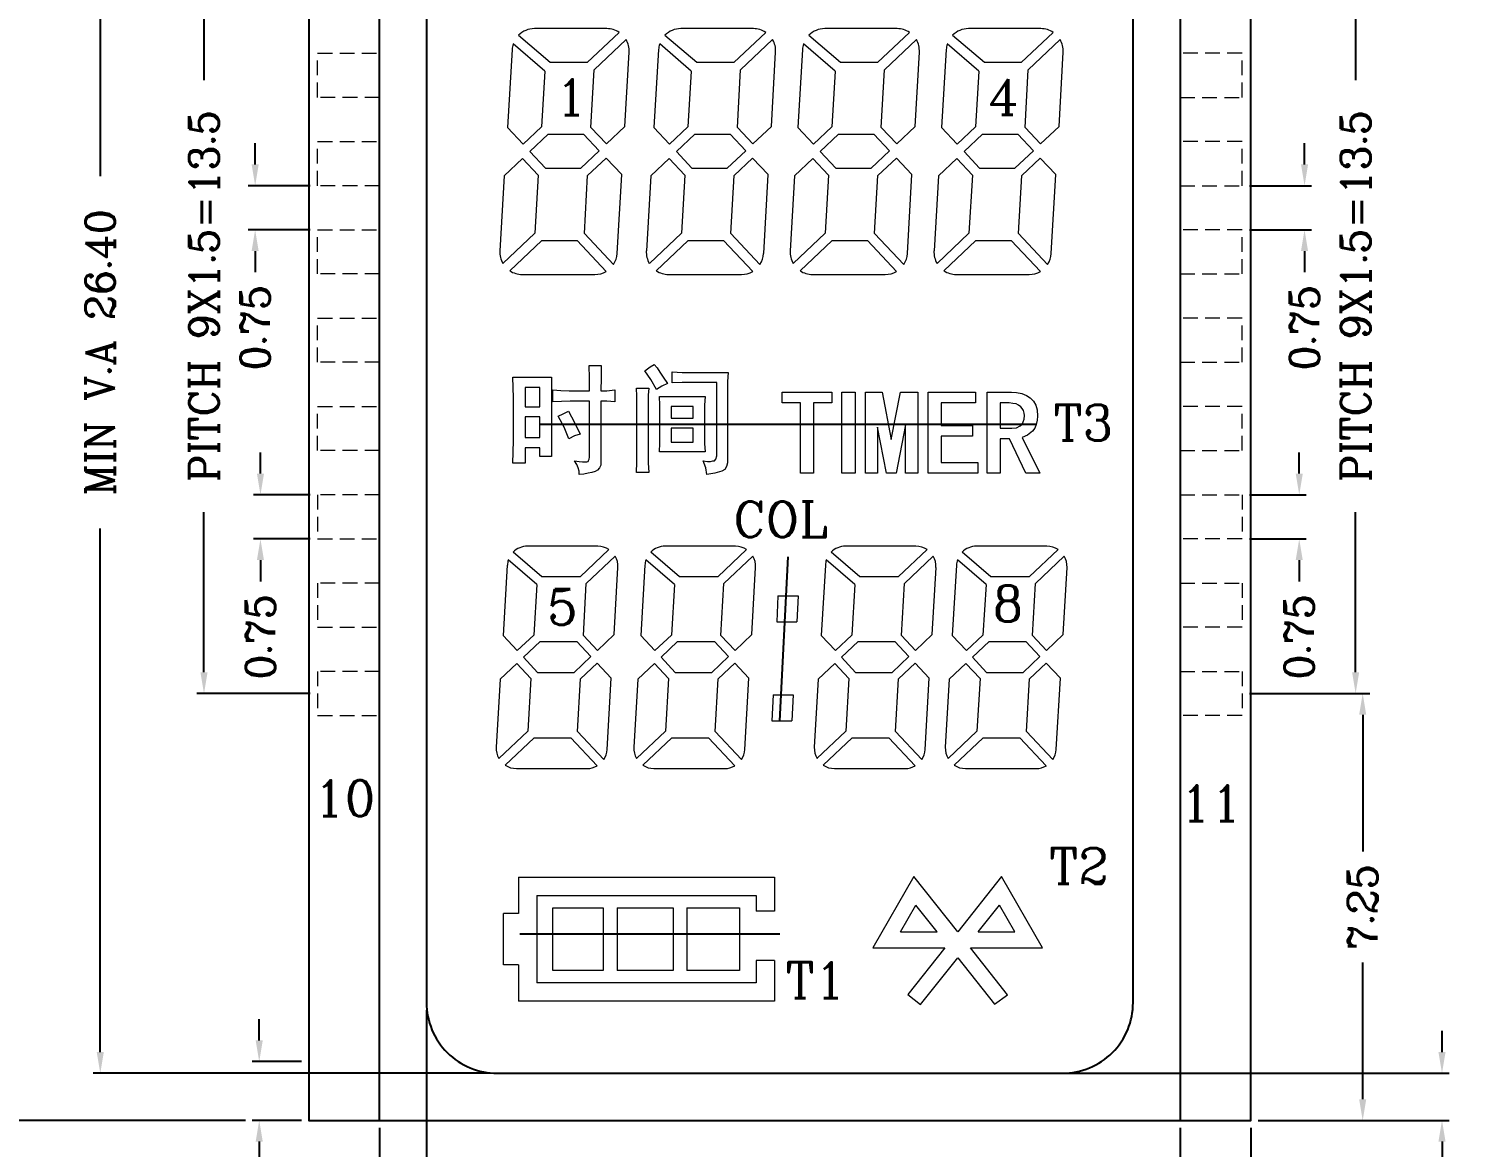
# Model space of a CAD drawing. Header units: millimetres. Extents: x 80 to 298, y -36 to 36.
# Drawn here: x 92.97 to 117.3, y -11.19 to 7.81 of the extents above; entities that cross this region are included whole.
import ezdxf

# ---------------------------------------------------------------- set-up
doc = ezdxf.new("R2010")
doc.units = ezdxf.units.MM
doc.header["$LTSCALE"] = 0.5
doc.header["$PDSIZE"] = -5
doc.linetypes.add('DASHED', pattern=[0.75, 0.5, -0.25])
doc.layers.get('0').update_dxf_attribs({"lineweight": 18})
doc.layers.add('DIM', color=3, linetype='Continuous')
doc.layers.add('DL', color=4, linetype='Continuous')
doc.styles.add('dim', font='romanc.shx')
doc.styles.add('ROMANC', font='romanc', dxfattribs={"width": 0.8, "height": 1})
doc.dimstyles.new('0.4', dxfattribs={"dimscale": 2, "dimtxt": 0.18, "dimasz": 0.18, "dimexe": 0.06, "dimexo": 0.0625, "dimgap": 0.09, "dimtad": 0, "dimzin": 0, "dimdsep": 46, "dimtxsty": 'dim', "dimcen": 0.09, "dimclrt": 256, "dimadec": 1, "dimazin": 0, "dimtfac": 1, "dimtofl": 0, "dimtmove": 0, "dimatfit": 3, "dimfxl": 0, "dimtolj": 1, "dimtzin": 0, "dimarcsym": 0})

# ---------------------------------------------------------------- blocks, each defined once
blk = doc.blocks.new('*D60')
at = {"layer": 'Defpoints', "color": 0, "ltscale": 0.5}
for p in [(95.806, 17.268), (92.474, -10.732), (96.779, -10.732)]:
    blk.add_point(p, dxfattribs=at)
at = {"layer": 'DIM', "color": 0, "lineweight": -2, "ltscale": 0.5}
for p, q in [((95.681, 17.268), (92.354, 17.268)), ((92.474, 16.908), (92.474, 3.714)), ((92.474, -10.372), (92.474, 0.021)), ((96.654, -10.732), (92.354, -10.732))]:
    blk.add_line(p, q, dxfattribs=at)
at = {"layer": 'DIM', "color": 0, "ltscale": 0.5}
for points in [[(92.414, 16.908), (92.534, 16.908), (92.474, 17.268)], [(92.414, -10.372), (92.534, -10.372), (92.474, -10.732)]]:
    blk.add_solid(points, dxfattribs=at)
at = {"layer": 'DIM', "ltscale": 0.5, "insert": (92.474, 1.868), "char_height": 0.5, "attachment_point": 5, "rotation": 90, "style": 'dim'}
blk.add_mtext('\\A1;28.0±0.2', dxfattribs=at)
blk = doc.blocks.new('*D62')
at = {"layer": 'Defpoints', "color": 0, "ltscale": 0.03}
for p in [(100.86, 16.466), (94.187, -9.932), (100.929, -9.932)]:
    blk.add_point(p, dxfattribs=at)
at = {"layer": 'DIM', "color": 0, "lineweight": -2, "ltscale": 0.03}
for p, q in [((100.735, 16.466), (94.067, 16.466)), ((94.187, 16.106), (94.187, 5.302)), ((94.187, -9.572), (94.187, -0.677)), ((100.804, -9.932), (94.067, -9.932))]:
    blk.add_line(p, q, dxfattribs=at)
at = {"layer": 'DIM', "color": 0, "ltscale": 0.03}
for points in [[(94.127, 16.106), (94.247, 16.106), (94.187, 16.466)], [(94.127, -9.572), (94.247, -9.572), (94.187, -9.932)]]:
    blk.add_solid(points, dxfattribs=at)
at = {"layer": 'DIM', "ltscale": 0.03, "insert": (94.187, 2.312), "char_height": 0.5, "attachment_point": 5, "rotation": 90, "style": 'dim'}
blk.add_mtext('\\A1;MIN V.A 26.40', dxfattribs=at)
blk = doc.blocks.new('*D65')
at = {"layer": 'Defpoints', "color": 0, "ltscale": 0.5}
for p in [(97.729, -9.732), (96.887, -10.732), (97.729, -10.732)]:
    blk.add_point(p, dxfattribs=at)
at = {"layer": 'DIM', "color": 0, "lineweight": -2, "ltscale": 0.5}
for p, q in [((96.887, -9.372), (96.887, -9.012)), ((97.604, -9.732), (96.767, -9.732)), ((97.604, -10.732), (96.767, -10.732)), ((96.887, -11.092), (96.887, -11.452))]:
    blk.add_line(p, q, dxfattribs=at)
at = {"layer": 'DIM', "color": 0, "ltscale": 0.5}
for points in [[(96.827, -9.372), (96.947, -9.372), (96.887, -9.732)], [(96.827, -11.092), (96.947, -11.092), (96.887, -10.732)]]:
    blk.add_solid(points, dxfattribs=at)
at = {"layer": 'DIM', "ltscale": 0.5, "insert": (96.887, -12.358), "char_height": 0.5, "attachment_point": 5, "rotation": 90, "style": 'dim'}
blk.add_mtext('\\A1;1.00', dxfattribs=at)
blk = doc.blocks.new('*D73')
at = {"layer": 'Defpoints', "color": 0, "ltscale": 0.5}
for p in [(97.879, 5.143), (96.818, 4.393), (97.879, 4.393)]:
    blk.add_point(p, dxfattribs=at)
at = {"layer": 'DIM', "color": 0, "lineweight": -2, "ltscale": 0.5}
for p, q in [((96.818, 5.503), (96.818, 5.863)), ((97.754, 5.143), (96.698, 5.143)), ((97.754, 4.393), (96.698, 4.393)), ((96.818, 4.033), (96.818, 3.673))]:
    blk.add_line(p, q, dxfattribs=at)
at = {"layer": 'DIM', "color": 0, "ltscale": 0.5}
for points in [[(96.758, 5.503), (96.878, 5.503), (96.818, 5.143)], [(96.758, 4.033), (96.878, 4.033), (96.818, 4.393)]]:
    blk.add_solid(points, dxfattribs=at)
at = {"layer": 'DIM', "ltscale": 0.5, "insert": (96.818, 2.731), "char_height": 0.5, "attachment_point": 5, "rotation": 90, "style": 'dim'}
blk.add_mtext('\\A1;0.75', dxfattribs=at)
blk = doc.blocks.new('*D74')
at = {"layer": 'Defpoints', "color": 0, "ltscale": 0.5}
for p in [(97.879, -0.107), (96.908, -0.857), (97.879, -0.857)]:
    blk.add_point(p, dxfattribs=at)
at = {"layer": 'DIM', "color": 0, "lineweight": -2, "ltscale": 0.5}
for p, q in [((96.908, 0.253), (96.908, 0.613)), ((97.754, -0.107), (96.788, -0.107)), ((97.754, -0.857), (96.788, -0.857)), ((96.908, -1.217), (96.908, -1.577))]:
    blk.add_line(p, q, dxfattribs=at)
at = {"layer": 'DIM', "color": 0, "ltscale": 0.5}
for points in [[(96.848, 0.253), (96.968, 0.253), (96.908, -0.107)], [(96.848, -1.217), (96.968, -1.217), (96.908, -0.857)]]:
    blk.add_solid(points, dxfattribs=at)
at = {"layer": 'DIM', "ltscale": 0.5, "insert": (96.908, -2.519), "char_height": 0.5, "attachment_point": 5, "rotation": 90, "style": 'dim'}
blk.add_mtext('\\A1;0.75', dxfattribs=at)
blk = doc.blocks.new('*D79')
at = {"layer": 'Defpoints', "color": 0, "ltscale": 0.03}
for p in [(112.529, -10.732), (113.729, -10.732), (113.729, -11.772)]:
    blk.add_point(p, dxfattribs=at)
at = {"layer": 'DIM', "color": 0, "lineweight": -2, "ltscale": 0.03}
for p, q in [((112.529, -10.857), (112.529, -11.892)), ((113.729, -10.857), (113.729, -11.892)), ((112.889, -11.772), (113.369, -11.772)), ((113.729, -11.772), (114.089, -11.772))]:
    blk.add_line(p, q, dxfattribs=at)
at = {"layer": 'DIM', "color": 0, "ltscale": 0.03}
for points in [[(112.889, -11.712), (112.889, -11.832), (112.529, -11.772)], [(113.369, -11.712), (113.369, -11.832), (113.729, -11.772)]]:
    blk.add_solid(points, dxfattribs=at)
at = {"layer": 'DIM', "ltscale": 0.03, "insert": (114.995, -11.772), "char_height": 0.5, "attachment_point": 5, "style": 'dim'}
blk.add_mtext('\\A1;1.20', dxfattribs=at)
blk = doc.blocks.new('*D81')
at = {"layer": 'Defpoints', "color": 0, "ltscale": 0.03}
for p in [(99.729, -8.732), (98.929, -10.732), (98.929, -13.86)]:
    blk.add_point(p, dxfattribs=at)
at = {"layer": 'DIM', "color": 0, "lineweight": -2, "ltscale": 0.03}
for p, q in [((99.729, -8.857), (99.729, -13.98)), ((98.929, -10.857), (98.929, -13.98)), ((98.569, -13.86), (98.209, -13.86)), ((100.089, -13.86), (100.449, -13.86))]:
    blk.add_line(p, q, dxfattribs=at)
at = {"layer": 'DIM', "color": 0, "ltscale": 0.03}
for points in [[(98.569, -13.8), (98.569, -13.92), (98.929, -13.86)], [(100.089, -13.8), (100.089, -13.92), (99.729, -13.86)]]:
    blk.add_solid(points, dxfattribs=at)
at = {"layer": 'DIM', "ltscale": 0.03, "insert": (97.267, -13.86), "char_height": 0.5, "attachment_point": 5, "style": 'dim'}
blk.add_mtext('\\A1;0.80', dxfattribs=at)
blk = doc.blocks.new('*D82')
at = {"layer": 'Defpoints', "color": 0, "ltscale": 0.03}
for p in [(110.205, -9.932), (113.729, -10.732), (116.976, -10.732)]:
    blk.add_point(p, dxfattribs=at)
at = {"layer": 'DIM', "color": 0, "lineweight": -2, "ltscale": 0.03}
for p, q in [((116.976, -9.572), (116.976, -9.212)), ((110.33, -9.932), (117.096, -9.932)), ((113.854, -10.732), (117.096, -10.732)), ((116.976, -11.092), (116.976, -11.452))]:
    blk.add_line(p, q, dxfattribs=at)
at = {"layer": 'DIM', "color": 0, "ltscale": 0.03}
for points in [[(116.916, -9.572), (117.036, -9.572), (116.976, -9.932)], [(116.916, -11.092), (117.036, -11.092), (116.976, -10.732)]]:
    blk.add_solid(points, dxfattribs=at)
at = {"layer": 'DIM', "ltscale": 0.03, "insert": (116.976, -12.394), "char_height": 0.5, "attachment_point": 5, "rotation": 90, "style": 'dim'}
blk.add_mtext('\\A1;0.80', dxfattribs=at)
blk = doc.blocks.new('*D83')
at = {"layer": 'Defpoints', "color": 0, "ltscale": 0.03}
for p in [(97.879, 10.018), (95.949, -3.482), (97.879, -3.482)]:
    blk.add_point(p, dxfattribs=at)
at = {"layer": 'DIM', "color": 0, "lineweight": -2, "ltscale": 0.03}
for p, q in [((97.754, 10.018), (95.829, 10.018)), ((95.949, 9.658), (95.949, 6.936)), ((95.949, -3.122), (95.949, -0.4)), ((97.754, -3.482), (95.829, -3.482))]:
    blk.add_line(p, q, dxfattribs=at)
at = {"layer": 'DIM', "color": 0, "ltscale": 0.03}
for points in [[(95.889, 9.658), (96.009, 9.658), (95.949, 10.018)], [(95.889, -3.122), (96.009, -3.122), (95.949, -3.482)]]:
    blk.add_solid(points, dxfattribs=at)
at = {"layer": 'DIM', "ltscale": 0.03, "insert": (95.949, 3.268), "char_height": 0.5, "attachment_point": 5, "rotation": 90, "style": 'dim'}
blk.add_mtext('\\A1;PITCH 9X1.5=13.5', dxfattribs=at)
blk = doc.blocks.new('*D84')
at = {"layer": 'Defpoints', "color": 0, "ltscale": 0.03}
for p in [(113.579, 5.143), (113.579, 4.393), (114.641, 4.393)]:
    blk.add_point(p, dxfattribs=at)
at = {"layer": 'DIM', "color": 0, "lineweight": -2, "ltscale": 0.03}
for p, q in [((114.641, 5.503), (114.641, 5.863)), ((113.704, 5.143), (114.761, 5.143)), ((113.704, 4.393), (114.761, 4.393)), ((114.641, 4.033), (114.641, 3.673))]:
    blk.add_line(p, q, dxfattribs=at)
at = {"layer": 'DIM', "color": 0, "ltscale": 0.03}
for points in [[(114.581, 5.503), (114.701, 5.503), (114.641, 5.143)], [(114.581, 4.033), (114.701, 4.033), (114.641, 4.393)]]:
    blk.add_solid(points, dxfattribs=at)
at = {"layer": 'DIM', "ltscale": 0.03, "insert": (114.641, 2.731), "char_height": 0.5, "attachment_point": 5, "rotation": 90, "style": 'dim'}
blk.add_mtext('\\A1;0.75', dxfattribs=at)
blk = doc.blocks.new('*D85')
at = {"layer": 'Defpoints', "color": 0, "ltscale": 0.03}
for p in [(113.579, -0.107), (113.579, -0.857), (114.551, -0.857)]:
    blk.add_point(p, dxfattribs=at)
at = {"layer": 'DIM', "color": 0, "lineweight": -2, "ltscale": 0.03}
for p, q in [((114.551, 0.253), (114.551, 0.613)), ((113.704, -0.107), (114.671, -0.107)), ((113.704, -0.857), (114.671, -0.857)), ((114.551, -1.217), (114.551, -1.577))]:
    blk.add_line(p, q, dxfattribs=at)
at = {"layer": 'DIM', "color": 0, "ltscale": 0.03}
for points in [[(114.491, 0.253), (114.611, 0.253), (114.551, -0.107)], [(114.491, -1.217), (114.611, -1.217), (114.551, -0.857)]]:
    blk.add_solid(points, dxfattribs=at)
at = {"layer": 'DIM', "ltscale": 0.03, "insert": (114.551, -2.519), "char_height": 0.5, "attachment_point": 5, "rotation": 90, "style": 'dim'}
blk.add_mtext('\\A1;0.75', dxfattribs=at)
blk = doc.blocks.new('*D86')
at = {"layer": 'Defpoints', "color": 0, "ltscale": 0.03}
for p in [(113.579, 10.018), (113.579, -3.482), (115.509, -3.482)]:
    blk.add_point(p, dxfattribs=at)
at = {"layer": 'DIM', "color": 0, "lineweight": -2, "ltscale": 0.03}
for p, q in [((113.704, 10.018), (115.629, 10.018)), ((115.509, 9.658), (115.509, 6.936)), ((115.509, -3.122), (115.509, -0.4)), ((113.704, -3.482), (115.629, -3.482))]:
    blk.add_line(p, q, dxfattribs=at)
at = {"layer": 'DIM', "color": 0, "ltscale": 0.03}
for points in [[(115.449, 9.658), (115.569, 9.658), (115.509, 10.018)], [(115.449, -3.122), (115.569, -3.122), (115.509, -3.482)]]:
    blk.add_solid(points, dxfattribs=at)
at = {"layer": 'DIM', "ltscale": 0.03, "insert": (115.509, 3.268), "char_height": 0.5, "attachment_point": 5, "rotation": 90, "style": 'dim'}
blk.add_mtext('\\A1;PITCH 9X1.5=13.5', dxfattribs=at)
blk = doc.blocks.new('*D87')
at = {"layer": 'Defpoints', "color": 0, "ltscale": 0.03}
for p in [(113.704, -3.482), (113.854, -10.732), (115.629, -10.732)]:
    blk.add_point(p, dxfattribs=at)
at = {"layer": 'DIM', "color": 0, "lineweight": -2, "ltscale": 0.03}
for p, q in [((113.829, -3.482), (115.749, -3.482)), ((115.629, -3.842), (115.629, -6.165)), ((115.629, -10.372), (115.629, -8.049)), ((113.979, -10.732), (115.749, -10.732))]:
    blk.add_line(p, q, dxfattribs=at)
at = {"layer": 'DIM', "color": 0, "ltscale": 0.03}
for points in [[(115.569, -3.842), (115.689, -3.842), (115.629, -3.482)], [(115.569, -10.372), (115.689, -10.372), (115.629, -10.732)]]:
    blk.add_solid(points, dxfattribs=at)
at = {"layer": 'DIM', "ltscale": 0.03, "insert": (115.629, -7.107), "char_height": 0.5, "attachment_point": 5, "rotation": 90, "style": 'dim'}
blk.add_mtext('\\A1;7.25', dxfattribs=at)

msp = doc.modelspace()

# ---------------------------------------------------------------- linework, layer by layer
at = {"linetype": 'DASHED'}
msp.add_line((98.929, 14.893), (98.929, -8.357), dxfattribs=at)
at = {"ltscale": 0.5}
for p, q in [((102.792, 7.81), (101.56, 7.81)), ((105.28, 7.81), (104.048, 7.81)), ((107.722, 7.81), (106.491, 7.81)), ((110.165, 7.81), (108.934, 7.81)), ((101.738, 7.089), (101.201, 7.549)), ((101.831, 7.233), (101.291, 7.696)), ((102.458, 7.233), (103.001, 7.746)), ((102.575, 7.11), (103.118, 7.623)), ((104.226, 7.089), (103.689, 7.549)), ((104.319, 7.233), (103.778, 7.696)), ((104.946, 7.233), (105.489, 7.746)), ((105.063, 7.11), (105.606, 7.623)), ((106.669, 7.089), (106.132, 7.549)), ((106.762, 7.233), (106.221, 7.696)), ((107.389, 7.233), (107.932, 7.746)), ((107.506, 7.11), (108.048, 7.623)), ((109.112, 7.089), (108.574, 7.549)), ((109.205, 7.233), (108.664, 7.696)), ((109.831, 7.233), (110.374, 7.746)), ((109.948, 7.11), (110.491, 7.623)), ((101.183, 7.455), (101.102, 6.133)), ((103.098, 6.148), (103.169, 7.41)), ((103.671, 7.455), (103.59, 6.133)), ((105.586, 6.148), (105.657, 7.41)), ((106.114, 7.455), (106.033, 6.133)), ((108.029, 6.148), (108.1, 7.41)), ((108.556, 7.455), (108.476, 6.133)), ((110.472, 6.148), (110.543, 7.41)), ((101.738, 7.089), (101.68, 6.14)), ((102.458, 7.233), (101.831, 7.233)), ((102.52, 6.133), (102.575, 7.11)), ((104.226, 7.089), (104.168, 6.14)), ((104.946, 7.233), (104.319, 7.233)), ((105.008, 6.133), (105.063, 7.11)), ((106.669, 7.089), (106.611, 6.14)), ((107.389, 7.233), (106.762, 7.233)), ((107.451, 6.133), (107.506, 7.11)), ((109.112, 7.089), (109.054, 6.14)), ((109.831, 7.233), (109.205, 7.233)), ((109.894, 6.133), (109.948, 7.11)), ((101.102, 6.133), (101.369, 5.848)), ((101.68, 6.14), (101.369, 5.848)), ((102.52, 6.133), (102.786, 5.853)), ((102.786, 5.853), (103.098, 6.148)), ((103.59, 6.133), (103.857, 5.848)), ((104.168, 6.14), (103.857, 5.848)), ((105.008, 6.133), (105.273, 5.853)), ((105.273, 5.853), (105.586, 6.148)), ((106.033, 6.133), (106.3, 5.848)), ((106.611, 6.14), (106.3, 5.848)), ((107.451, 6.133), (107.716, 5.853)), ((107.716, 5.853), (108.029, 6.148)), ((108.476, 6.133), (108.743, 5.848)), ((109.054, 6.14), (108.743, 5.848)), ((109.894, 6.133), (110.159, 5.853)), ((110.159, 5.853), (110.472, 6.148)), ((101.797, 6.016), (101.485, 5.723)), ((101.797, 6.016), (102.397, 6.016)), ((102.397, 6.016), (102.662, 5.736)), ((104.285, 6.016), (103.973, 5.723)), ((104.285, 6.016), (104.884, 6.016)), ((104.884, 6.016), (105.15, 5.736)), ((106.727, 6.016), (106.416, 5.723)), ((106.727, 6.016), (107.327, 6.016)), ((107.327, 6.016), (107.593, 5.736)), ((109.17, 6.016), (108.859, 5.723)), ((109.17, 6.016), (109.77, 6.016)), ((109.77, 6.016), (110.035, 5.736)), ((101.361, 5.607), (101.048, 5.312)), ((101.361, 5.607), (101.626, 5.323)), ((101.485, 5.723), (101.75, 5.44)), ((102.349, 5.44), (102.662, 5.736)), ((102.465, 5.316), (102.779, 5.612)), ((102.779, 5.612), (103.044, 5.332)), ((103.849, 5.607), (103.536, 5.312)), ((103.849, 5.607), (104.114, 5.323)), ((103.973, 5.723), (104.237, 5.44)), ((104.836, 5.44), (105.15, 5.736)), ((104.953, 5.316), (105.267, 5.612)), ((105.267, 5.612), (105.531, 5.332)), ((106.292, 5.607), (105.979, 5.312)), ((106.292, 5.607), (106.557, 5.323)), ((106.416, 5.723), (106.68, 5.44)), ((107.279, 5.44), (107.593, 5.736)), ((107.396, 5.316), (107.709, 5.612)), ((107.709, 5.612), (107.974, 5.332)), ((108.735, 5.607), (108.422, 5.312)), ((108.735, 5.607), (109, 5.323)), ((108.859, 5.723), (109.123, 5.44)), ((109.722, 5.44), (110.035, 5.736)), ((109.839, 5.316), (110.152, 5.612)), ((110.152, 5.612), (110.417, 5.332)), ((101.75, 5.44), (102.349, 5.44)), ((104.237, 5.44), (104.836, 5.44)), ((106.68, 5.44), (107.279, 5.44)), ((109.123, 5.44), (109.722, 5.44)), ((101.048, 5.312), (100.974, 4.035)), ((101.626, 5.323), (101.569, 4.335)), ((102.409, 4.328), (102.465, 5.316)), ((102.967, 3.991), (103.044, 5.332)), ((103.536, 5.312), (103.462, 4.035)), ((104.114, 5.323), (104.057, 4.335)), ((104.896, 4.328), (104.953, 5.316)), ((105.455, 3.991), (105.531, 5.332)), ((105.979, 5.312), (105.905, 4.035)), ((106.557, 5.323), (106.5, 4.335)), ((107.339, 4.328), (107.396, 5.316)), ((107.897, 3.991), (107.974, 5.332)), ((108.422, 5.312), (108.348, 4.035)), ((109, 5.323), (108.942, 4.335)), ((109.782, 4.328), (109.839, 5.316)), ((110.34, 3.991), (110.417, 5.332)), ((101.569, 4.335), (101.025, 3.822)), ((101.686, 4.212), (101.142, 3.698)), ((101.686, 4.212), (102.285, 4.212)), ((102.285, 4.212), (102.78, 3.687)), ((102.409, 4.328), (102.904, 3.804)), ((104.057, 4.335), (103.513, 3.822)), ((104.174, 4.212), (103.63, 3.698)), ((104.174, 4.212), (104.773, 4.212)), ((104.773, 4.212), (105.268, 3.687)), ((104.896, 4.328), (105.392, 3.804)), ((106.5, 4.335), (105.956, 3.822)), ((106.616, 4.212), (106.073, 3.698)), ((106.616, 4.212), (107.216, 4.212)), ((107.216, 4.212), (107.711, 3.687)), ((107.339, 4.328), (107.835, 3.804)), ((108.942, 4.335), (108.399, 3.822)), ((109.059, 4.212), (108.515, 3.698)), ((109.059, 4.212), (109.658, 4.212)), ((109.658, 4.212), (110.154, 3.687)), ((109.782, 4.328), (110.277, 3.804)), ((101.352, 3.635), (102.589, 3.635)), ((103.839, 3.635), (105.077, 3.635)), ((106.282, 3.635), (107.52, 3.635)), ((108.725, 3.635), (109.963, 3.635)), ((101.603, -1.631), (101.117, -1.214)), ((101.688, -1.5), (101.198, -1.081)), ((102.638, -0.979), (101.443, -0.979)), ((102.336, -1.5), (102.827, -1.036)), ((102.442, -1.612), (102.933, -1.148)), ((103.941, -1.631), (103.455, -1.214)), ((104.025, -1.5), (103.536, -1.081)), ((104.976, -0.979), (103.78, -0.979)), ((104.674, -1.5), (105.165, -1.036)), ((104.779, -1.612), (105.271, -1.148)), ((107.005, -1.631), (106.519, -1.214)), ((107.09, -1.5), (106.6, -1.081)), ((108.04, -0.979), (106.844, -0.979)), ((107.738, -1.5), (108.229, -1.036)), ((107.844, -1.612), (108.335, -1.148)), ((109.231, -1.631), (108.745, -1.214)), ((109.315, -1.5), (108.826, -1.081)), ((110.266, -0.979), (109.07, -0.979)), ((109.964, -1.5), (110.455, -1.036)), ((110.07, -1.612), (110.561, -1.148)), ((101.101, -1.3), (101.028, -2.495)), ((102.916, -2.482), (102.98, -1.34)), ((103.439, -1.3), (103.366, -2.495)), ((105.253, -2.482), (105.317, -1.34)), ((106.503, -1.3), (106.43, -2.495)), ((108.318, -2.482), (108.382, -1.34)), ((108.729, -1.3), (108.656, -2.495)), ((110.543, -2.482), (110.607, -1.34)), ((101.603, -1.631), (101.551, -2.489)), ((102.336, -1.5), (101.688, -1.5)), ((102.393, -2.495), (102.442, -1.612)), ((103.941, -1.631), (103.889, -2.489)), ((104.674, -1.5), (104.025, -1.5)), ((104.73, -2.495), (104.779, -1.612)), ((107.005, -1.631), (106.953, -2.489)), ((107.738, -1.5), (107.09, -1.5)), ((107.794, -2.495), (107.844, -1.612)), ((109.231, -1.631), (109.179, -2.489)), ((109.964, -1.5), (109.315, -1.5)), ((110.02, -2.495), (110.07, -1.612)), ((105.697, -1.822), (105.676, -2.264)), ((105.697, -1.822), (106.04, -1.822)), ((106.04, -1.822), (106.018, -2.264)), ((105.676, -2.264), (106.018, -2.264)), ((101.028, -2.495), (101.27, -2.754)), ((101.551, -2.489), (101.27, -2.754)), ((101.657, -2.601), (101.375, -2.866)), ((101.657, -2.601), (102.281, -2.601)), ((102.281, -2.601), (102.521, -2.855)), ((102.393, -2.495), (102.633, -2.749)), ((102.633, -2.749), (102.916, -2.482)), ((103.366, -2.495), (103.607, -2.754)), ((103.889, -2.489), (103.607, -2.754)), ((103.994, -2.601), (103.712, -2.866)), ((103.994, -2.601), (104.618, -2.601)), ((104.618, -2.601), (104.858, -2.855)), ((104.73, -2.495), (104.97, -2.749)), ((104.97, -2.749), (105.253, -2.482)), ((106.43, -2.495), (106.672, -2.754)), ((106.953, -2.489), (106.672, -2.754)), ((107.058, -2.601), (106.777, -2.866)), ((107.058, -2.601), (107.683, -2.601)), ((107.683, -2.601), (107.923, -2.855)), ((107.794, -2.495), (108.034, -2.749)), ((108.034, -2.749), (108.318, -2.482)), ((108.656, -2.495), (108.897, -2.754)), ((109.179, -2.489), (108.897, -2.754)), ((109.284, -2.601), (109.002, -2.866)), ((109.284, -2.601), (109.908, -2.601)), ((109.908, -2.601), (110.148, -2.855)), ((110.02, -2.495), (110.26, -2.749)), ((110.26, -2.749), (110.543, -2.482)), ((101.375, -2.866), (101.614, -3.123)), ((102.237, -3.123), (102.521, -2.855)), ((103.712, -2.866), (103.951, -3.123)), ((104.575, -3.123), (104.858, -2.855)), ((106.777, -2.866), (107.016, -3.123)), ((107.639, -3.123), (107.923, -2.855)), ((109.002, -2.866), (109.241, -3.123)), ((109.865, -3.123), (110.148, -2.855)), ((101.262, -2.972), (100.979, -3.238)), ((101.262, -2.972), (101.502, -3.229)), ((101.614, -3.123), (102.237, -3.123)), ((102.343, -3.235), (102.626, -2.967)), ((102.626, -2.967), (102.866, -3.22)), ((103.6, -2.972), (103.317, -3.238)), ((103.6, -2.972), (103.84, -3.229)), ((103.951, -3.123), (104.575, -3.123)), ((104.68, -3.235), (104.964, -2.967)), ((104.964, -2.967), (105.203, -3.22)), ((106.664, -2.972), (106.381, -3.238)), ((106.664, -2.972), (106.904, -3.229)), ((107.016, -3.123), (107.639, -3.123)), ((107.745, -3.235), (108.028, -2.967)), ((108.028, -2.967), (108.268, -3.22)), ((108.89, -2.972), (108.607, -3.238)), ((108.89, -2.972), (109.13, -3.229)), ((109.241, -3.123), (109.865, -3.123)), ((109.97, -3.235), (110.254, -2.967)), ((110.254, -2.967), (110.494, -3.22)), ((100.979, -3.238), (100.912, -4.394)), ((101.502, -3.229), (101.45, -4.122)), ((102.292, -4.128), (102.343, -3.235)), ((102.796, -4.433), (102.866, -3.22)), ((103.317, -3.238), (103.25, -4.394)), ((103.84, -3.229), (103.788, -4.122)), ((104.629, -4.128), (104.68, -3.235)), ((105.134, -4.433), (105.203, -3.22)), ((106.381, -3.238), (106.314, -4.394)), ((106.904, -3.229), (106.852, -4.122)), ((107.693, -4.128), (107.745, -3.235)), ((108.198, -4.433), (108.268, -3.22)), ((108.607, -3.238), (108.54, -4.394)), ((109.13, -3.229), (109.078, -4.122)), ((109.919, -4.128), (109.97, -3.235)), ((110.424, -4.433), (110.494, -3.22)), ((105.614, -3.506), (105.593, -3.948)), ((105.614, -3.506), (105.957, -3.506)), ((105.957, -3.506), (105.935, -3.948)), ((101.45, -4.122), (100.958, -4.586)), ((102.292, -4.128), (102.74, -4.603)), ((103.788, -4.122), (103.296, -4.586)), ((104.629, -4.128), (105.077, -4.603)), ((105.593, -3.948), (105.935, -3.948)), ((106.852, -4.122), (106.36, -4.586)), ((107.693, -4.128), (108.142, -4.603)), ((109.078, -4.122), (108.586, -4.586)), ((109.919, -4.128), (110.367, -4.603)), ((101.556, -4.234), (101.064, -4.698)), ((101.556, -4.234), (102.18, -4.234)), ((102.18, -4.234), (102.628, -4.709)), ((103.894, -4.234), (103.402, -4.698)), ((103.894, -4.234), (104.517, -4.234)), ((104.517, -4.234), (104.965, -4.709)), ((106.958, -4.234), (106.466, -4.698)), ((106.958, -4.234), (107.582, -4.234)), ((107.582, -4.234), (108.03, -4.709)), ((109.184, -4.234), (108.692, -4.698)), ((109.184, -4.234), (109.807, -4.234)), ((109.807, -4.234), (110.255, -4.709)), ((101.254, -4.756), (102.455, -4.756)), ((103.591, -4.756), (104.793, -4.756)), ((106.656, -4.756), (107.857, -4.756)), ((108.881, -4.756), (110.083, -4.756)), ((101.288, -6.603), (101.288, -7.218)), ((101.288, -6.603), (105.639, -6.603)), ((105.639, -6.603), (105.639, -7.181)), ((101.602, -6.913), (105.329, -6.913)), ((101.602, -6.913), (101.602, -8.394)), ((105.329, -6.913), (105.329, -7.181)), ((101.037, -8.088), (101.037, -7.218)), ((101.288, -7.218), (101.037, -7.218)), ((101.874, -8.184), (101.874, -7.123)), ((101.874, -7.123), (102.73, -7.123)), ((102.73, -7.123), (102.73, -8.184)), ((102.964, -7.123), (102.964, -8.184)), ((102.964, -7.123), (103.919, -7.123)), ((103.919, -7.123), (103.919, -8.184)), ((104.152, -7.123), (104.152, -8.184)), ((104.152, -7.123), (105.044, -7.123)), ((105.044, -7.123), (105.044, -8.184)), ((105.639, -7.181), (105.329, -7.181)), ((107.781, -7.528), (108.041, -7.076)), ((108.4, -7.528), (108.041, -7.076)), ((109.099, -7.528), (109.458, -7.076)), ((109.719, -7.528), (109.458, -7.076)), ((107.781, -7.528), (108.4, -7.528)), ((109.099, -7.528), (109.719, -7.528)), ((105.639, -8.017), (105.329, -8.017)), ((105.329, -8.017), (105.329, -8.394)), ((105.639, -8.017), (105.639, -8.704)), ((101.288, -8.088), (101.037, -8.088)), ((101.288, -8.088), (101.288, -8.704)), ((102.73, -8.184), (101.874, -8.184)), ((103.919, -8.184), (102.964, -8.184)), ((105.044, -8.184), (104.152, -8.184)), ((105.329, -8.394), (101.602, -8.394)), ((105.639, -8.704), (101.288, -8.704))]:
    msp.add_line(p, q, dxfattribs=at)
at = {"lineweight": 25}
msp.add_line((112.529, -10.732), (113.729, -10.732), dxfattribs=at)
at = {"color": 7, "linetype": 'Continuous', "lineweight": 25}
for points in [[(112.529, 17.268), (98.929, 17.268), (97.729, 17.268), (97.729, -10.732), (113.729, -10.732), (113.729, 17.268), (112.529, 17.268), (112.529, -10.732)], [(98.929, -10.732), (98.929, 17.268)]]:
    msp.add_lwpolyline(points, dxfattribs=at)
at = {"lineweight": 25}
msp.add_lwpolyline([(99.729, 15.268), (99.729, -8.732, 0.414214), (100.929, -9.932), (110.529, -9.932, 0.414214), (111.729, -8.732), (111.729, 15.268, 0.414214), (110.529, 16.468), (100.929, 16.468, 0.414214)], format="xyb", close=True, dxfattribs=at)
at = {"linetype": 'DASHED'}
for points in [[(98.929, 6.643), (97.879, 6.643), (97.879, 7.393), (98.929, 7.393)], [(112.529, 6.643), (113.579, 6.643), (113.579, 7.393), (112.529, 7.393)], [(98.929, 5.143), (97.879, 5.143), (97.879, 5.893), (98.929, 5.893)], [(112.529, 5.143), (113.579, 5.143), (113.579, 5.893), (112.529, 5.893)], [(98.929, 3.643), (97.879, 3.643), (97.879, 4.393), (98.929, 4.393)], [(112.529, 3.643), (113.579, 3.643), (113.579, 4.393), (112.529, 4.393)], [(98.929, 2.143), (97.879, 2.143), (97.879, 2.893), (98.929, 2.893)], [(112.529, 2.143), (113.579, 2.143), (113.579, 2.893), (112.529, 2.893)], [(98.929, 0.643), (97.879, 0.643), (97.879, 1.393), (98.929, 1.393)], [(112.529, 0.643), (113.579, 0.643), (113.579, 1.393), (112.529, 1.393)], [(98.929, -0.107), (97.879, -0.107), (97.879, -0.857), (98.929, -0.857)], [(112.529, -0.107), (113.579, -0.107), (113.579, -0.857), (112.529, -0.857)], [(98.929, -1.607), (97.879, -1.607), (97.879, -2.357), (98.929, -2.357)], [(112.529, -1.607), (113.579, -1.607), (113.579, -2.357), (112.529, -2.357)], [(98.929, -3.107), (97.879, -3.107), (97.879, -3.857), (98.929, -3.857)], [(112.529, -3.107), (113.579, -3.107), (113.579, -3.857), (112.529, -3.857)]]:
    msp.add_lwpolyline(points, dxfattribs=at)
at = {"ltscale": 0.5}
for points in [[(101.874, 1.673), (102.01, 1.665), (102.154, 1.657), (102.321, 1.657), (102.497, 1.657), (102.497, 1.873), (102.489, 2.088), (102.696, 2.088), (102.696, 1.881), (102.688, 1.657), (102.792, 1.657), (102.927, 1.673), (102.927, 1.474), (102.792, 1.482), (102.688, 1.482), (102.688, 0.453), (102.688, 0.397), (102.664, 0.349), (102.632, 0.309), (102.592, 0.286), (102.536, 0.27), (102.473, 0.262), (102.401, 0.246), (102.321, 0.238), (102.321, 0.294), (102.305, 0.349), (102.281, 0.405), (102.241, 0.469), (102.321, 0.461), (102.377, 0.453), (102.425, 0.453), (102.449, 0.453), (102.473, 0.461), (102.481, 0.477), (102.489, 0.501), (102.497, 0.533), (102.497, 1.482), (102.17, 1.482), (101.874, 1.474), (101.874, 1.673)], [(103.438, 2), (103.525, 2.064), (103.597, 2.104), (103.645, 2.048), (103.693, 1.976), (103.749, 1.889), (103.821, 1.785), (103.725, 1.737), (103.637, 1.681), (103.541, 1.849), (103.438, 2)], [(103.9, 1.984), (104.068, 1.969), (104.235, 1.969), (104.849, 1.969), (104.842, 1.817), (104.842, 1.657), (104.842, 0.517), (104.842, 0.437), (104.826, 0.373), (104.794, 0.325), (104.746, 0.294), (104.626, 0.262), (104.491, 0.238), (104.475, 0.349), (104.427, 0.469), (104.499, 0.461), (104.554, 0.461), (104.594, 0.469), (104.618, 0.469), (104.642, 0.501), (104.658, 0.557), (104.658, 1.801), (104.243, 1.801), (104.068, 1.801), (103.9, 1.793), (103.9, 1.984)], [(101.196, 1.889), (101.85, 1.889), (101.85, 1.737), (101.85, 1.57), (101.85, 1.394), (101.85, 1.195), (101.85, 0.995), (101.85, 0.828), (101.85, 0.676), (101.85, 0.541), (101.651, 0.541), (101.651, 0.692), (101.404, 0.692), (101.404, 0.429), (101.196, 0.429), (101.204, 0.812), (101.204, 1.179), (101.204, 1.538), (101.196, 1.889)], [(101.404, 1.713), (101.404, 1.386), (101.651, 1.386), (101.651, 1.713), (101.404, 1.713)], [(103.494, 0.605), (103.494, 0.437), (103.502, 0.27), (103.294, 0.27), (103.302, 0.445), (103.302, 0.613), (103.302, 1.418), (103.302, 1.57), (103.294, 1.705), (103.502, 1.705), (103.494, 1.586), (103.494, 1.466), (103.494, 0.605)], [(103.685, 1.562), (104.459, 1.562), (104.451, 1.418), (104.451, 1.291), (104.451, 0.884), (104.451, 0.764), (104.459, 0.621), (103.685, 0.621), (103.693, 0.772), (103.693, 0.892), (103.693, 1.291), (103.693, 1.418), (103.685, 1.562)], [(106.61, 1.453), (106.3, 1.453), (106.3, 0.26), (106.078, 0.26), (106.078, 1.453), (105.767, 1.453), (105.767, 1.636), (106.61, 1.636), (106.61, 1.453)], [(110.148, 0.26), (109.91, 0.26), (109.631, 0.841), (109.472, 0.841), (109.472, 0.26), (109.25, 0.26), (109.25, 1.636), (109.663, 1.636), (109.751, 1.628), (109.838, 1.612), (109.918, 1.58), (109.981, 1.54), (110.037, 1.485), (110.077, 1.413), (110.101, 1.334), (110.108, 1.23), (110.101, 1.159), (110.085, 1.087), (110.061, 1.023), (110.021, 0.976), (109.934, 0.904), (109.846, 0.864), (110.148, 0.26)], [(101.404, 1.219), (101.404, 0.868), (101.651, 0.868), (101.651, 1.219), (101.404, 1.219)], [(101.962, 1.227), (102.05, 1.267), (102.138, 1.314), (102.241, 1.123), (102.337, 0.924), (102.241, 0.892), (102.146, 0.844), (102.066, 1.043), (101.962, 1.227)], [(103.884, 1.394), (103.884, 1.195), (104.259, 1.195), (104.259, 1.394), (103.884, 1.394)], [(109.886, 1.238), (109.878, 1.278), (109.87, 1.326), (109.846, 1.357), (109.822, 1.389), (109.782, 1.413), (109.743, 1.437), (109.687, 1.445), (109.623, 1.453), (109.472, 1.453), (109.472, 1.023), (109.671, 1.023), (109.751, 1.031), (109.814, 1.063), (109.846, 1.095), (109.862, 1.135), (109.878, 1.175), (109.886, 1.238)], [(103.884, 1.027), (103.884, 0.788), (104.259, 0.788), (104.259, 1.027), (103.884, 1.027)]]:
    msp.add_lwpolyline(points, dxfattribs=at)
for points in [[(106.785, 1.636), (107.008, 1.636), (107.008, 0.26), (106.785, 0.26)], [(107.866, 1.083), (107.707, 0.26), (107.54, 0.26), (107.389, 1.042), (107.389, 0.26), (107.182, 0.26), (107.182, 1.636), (107.468, 1.636), (107.623, 0.831), (107.779, 1.636), (108.073, 1.636), (108.073, 0.26), (107.866, 0.26)], [(108.248, 1.636), (109.051, 1.636), (109.051, 1.453), (108.47, 1.453), (108.47, 1.071), (109.003, 1.071), (109.003, 0.888), (108.47, 0.888), (108.47, 0.443), (109.091, 0.443), (109.091, 0.26), (108.248, 0.26)], [(109.375, -8.757), (109.598, -8.597), (108.967, -7.802), (110.192, -7.802), (109.495, -6.589), (108.75, -7.528), (108.005, -6.589), (107.307, -7.802), (108.533, -7.802), (107.905, -8.593), (108.12, -8.763), (108.75, -7.969)]]:
    msp.add_lwpolyline(points, close=True, dxfattribs=at)
for centre, radius, start, end in [((101.56, 7.432), 0.378, 90, 135.5345), ((102.792, 7.432), 0.378, 56.3964, 90), ((104.048, 7.432), 0.378, 90, 135.5345), ((105.28, 7.432), 0.378, 56.3964, 90), ((106.491, 7.432), 0.378, 90, 135.5345), ((107.722, 7.432), 0.378, 56.3964, 90), ((108.934, 7.432), 0.378, 90, 135.5345), ((110.165, 7.432), 0.378, 56.3964, 90), ((101.56, 7.432), 0.378, 161.8929, 176.5067), ((102.792, 7.432), 0.378, 356.7952, 30.3906), ((104.048, 7.432), 0.378, 161.8929, 176.5067), ((105.28, 7.432), 0.378, 356.7952, 30.3906), ((106.491, 7.432), 0.378, 161.8929, 176.5067), ((107.722, 7.432), 0.378, 356.7952, 30.3906), ((108.934, 7.432), 0.378, 161.8929, 176.5067), ((110.165, 7.432), 0.378, 356.7952, 30.3906), ((101.352, 4.013), 0.378, 176.6741, 210.3342), ((102.589, 4.013), 0.378, 326.363, 356.7203), ((103.839, 4.013), 0.378, 176.6741, 210.3342), ((105.077, 4.013), 0.378, 326.363, 356.7203), ((106.282, 4.013), 0.378, 176.6741, 210.3342), ((107.52, 4.013), 0.378, 326.363, 356.7203), ((108.725, 4.013), 0.378, 176.6741, 210.3342), ((109.963, 4.013), 0.378, 326.363, 356.7203), ((101.352, 4.013), 0.378, 236.34, 270), ((102.589, 4.013), 0.378, 270, 300.3573), ((103.839, 4.013), 0.378, 236.34, 270), ((105.077, 4.013), 0.378, 270, 300.3573), ((106.282, 4.013), 0.378, 236.34, 270), ((107.52, 4.013), 0.378, 270, 300.3573), ((108.725, 4.013), 0.378, 236.34, 270), ((109.963, 4.013), 0.378, 270, 300.3573), ((101.443, -1.321), 0.342, 161.8929, 176.5067), ((101.443, -1.321), 0.342, 90, 135.5345), ((102.638, -1.321), 0.342, 56.3964, 90), ((102.638, -1.321), 0.342, 356.7952, 30.3906), ((103.78, -1.321), 0.342, 161.8929, 176.5067), ((103.78, -1.321), 0.342, 90, 135.5345), ((104.976, -1.321), 0.342, 56.3964, 90), ((104.976, -1.321), 0.342, 356.7952, 30.3906), ((106.844, -1.321), 0.342, 161.8929, 176.5067), ((106.844, -1.321), 0.342, 90, 135.5345), ((108.04, -1.321), 0.342, 56.3964, 90), ((108.04, -1.321), 0.342, 356.7952, 30.3906), ((109.07, -1.321), 0.342, 161.8929, 176.5067), ((109.07, -1.321), 0.342, 90, 135.5345), ((110.266, -1.321), 0.342, 56.3964, 90), ((110.266, -1.321), 0.342, 356.7952, 30.3906), ((101.254, -4.414), 0.342, 176.6741, 210.3342), ((102.455, -4.414), 0.342, 326.363, 356.7203), ((103.591, -4.414), 0.342, 176.6741, 210.3342), ((104.793, -4.414), 0.342, 326.363, 356.7203), ((106.656, -4.414), 0.342, 176.6741, 210.3342), ((107.857, -4.414), 0.342, 326.363, 356.7203), ((108.881, -4.414), 0.342, 176.6741, 210.3342), ((110.083, -4.414), 0.342, 326.363, 356.7203), ((101.254, -4.414), 0.342, 236.34, 270), ((102.455, -4.414), 0.342, 270, 300.3573), ((103.591, -4.414), 0.342, 236.34, 270), ((104.793, -4.414), 0.342, 270, 300.3573), ((106.656, -4.414), 0.342, 236.34, 270), ((107.857, -4.414), 0.342, 270, 300.3573), ((108.881, -4.414), 0.342, 236.34, 270), ((110.083, -4.414), 0.342, 270, 300.3573)]:
    msp.add_arc(centre, radius, start, end, dxfattribs=at)
at = {"layer": 'DL', "ltscale": 0.5}
for p, q in [((110.085, 1.087), (101.651, 1.087)), ((105.864, -1.158), (105.726, -3.948)), ((101.316, -7.563), (105.729, -7.563))]:
    msp.add_line(p, q, dxfattribs=at)

# ---------------------------------------------------------------- texts
at = {"layer": 'DL', "ltscale": 0.5, "style": 'ROMANC'}
for s, p in [('1', (101.922, 6.342)), ('4', (109.268, 6.345)), ('T3', (110.374, 0.815)), ('COL', (104.939, -0.829)), ('8', (109.342, -2.258)), ('5', (101.776, -2.318)), ('10', (97.817, -5.564)), ('11 ', (112.529, -5.649)), ('T2', (110.301, -6.716)), ('T1', (105.826, -8.653))]:
    msp.add_text(s, height=0.608, dxfattribs=at).set_placement(p)

# ---------------------------------------------------------------- dimensions: what is measured, and where the dimension line sits
at = {"layer": 'DIM', "ltscale": 0.03}
for base, p1, p2, text, picture, middle in [((92.474, -10.732), (95.806, 17.268), (96.779, -10.732), '28.0±0.2', '*D60', (92.474, 1.868)), ((94.187, -9.932), (100.86, 16.466), (100.929, -9.932), 'MIN V.A <>', '*D62', (94.187, 2.312))]:
    dim = msp.add_linear_dim(base=base, p1=p1, p2=p2, angle=90, text=text, dimstyle='0.4', override={"dimtxt": 0.25}, dxfattribs=at)
    dim.commit()
    dim.dimension.update_dxf_attribs({"geometry": picture, "text_midpoint": middle, "dimtype": 160})
for base, p1, p2, picture, middle in [((95.949, -3.482), (97.879, 10.018), (97.879, -3.482), '*D83', (95.949, 3.268)), ((115.509, -3.482), (113.579, 10.018), (113.579, -3.482), '*D86', (115.509, 3.268))]:
    dim = msp.add_linear_dim(base=base, p1=p1, p2=p2, angle=90, text='PITCH 9X1.5=13.5', dimstyle='0.4', override={"dimtxt": 0.25}, dxfattribs=at)
    dim.commit()
    dim.dimension.update_dxf_attribs({"geometry": picture, "text_midpoint": middle})
for base, p1, p2, picture, middle in [((96.818, 4.393), (97.879, 5.143), (97.879, 4.393), '*D73', (96.818, 2.731)), ((114.641, 4.393), (113.579, 5.143), (113.579, 4.393), '*D84', (114.641, 2.731)), ((96.908, -0.857), (97.879, -0.107), (97.879, -0.857), '*D74', (96.908, -2.519)), ((114.551, -0.857), (113.579, -0.107), (113.579, -0.857), '*D85', (114.551, -2.519)), ((115.629, -10.732), (113.704, -3.482), (113.854, -10.732), '*D87', (115.629, -7.107)), ((96.887, -10.732), (97.729, -9.732), (97.729, -10.732), '*D65', (96.887, -12.358)), ((116.976, -10.732), (110.205, -9.932), (113.729, -10.732), '*D82', (116.976, -12.394))]:
    dim = msp.add_linear_dim(base=base, p1=p1, p2=p2, angle=90, dimstyle='0.4', override={"dimtxt": 0.25}, dxfattribs=at)
    dim.commit()
    dim.dimension.update_dxf_attribs({"geometry": picture, "text_midpoint": middle})
for base, p1, p2, picture, middle in [((98.929, -13.86), (99.729, -8.732), (98.929, -10.732), '*D81', (97.267, -13.86)), ((113.729, -11.772), (112.529, -10.732), (113.729, -10.732), '*D79', (114.995, -11.772))]:
    dim = msp.add_linear_dim(base=base, p1=p1, p2=p2, dimstyle='0.4', override={"dimtxt": 0.25}, dxfattribs=at)
    dim.commit()
    dim.dimension.update_dxf_attribs({"geometry": picture, "text_midpoint": middle})

doc.saveas('drawing.dxf')
